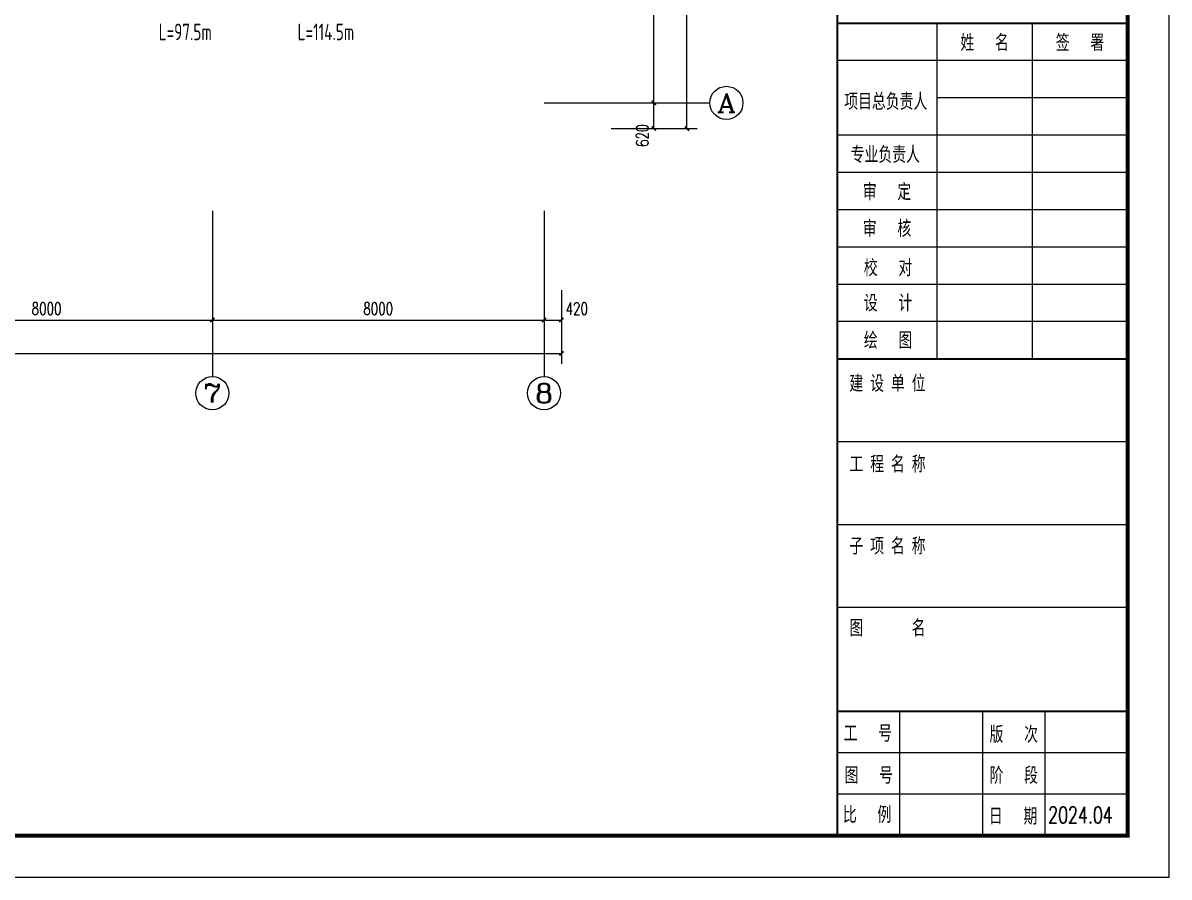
# Model space of a CAD drawing. Extents: x 2430460 to 2514560, y -608375 to -364775.
# Drawn here: x 2486912 to 2514560, y -424175 to -403568 of the extents above; entities that cross this region are included whole.
import ezdxf
from ezdxf.enums import TextEntityAlignment as Align

# ---------------------------------------------------------------- set-up
doc = ezdxf.new("R2018")
doc.units = 0
doc.header["$LTSCALE"] = 1000
doc.header["$MEASUREMENT"] = 0
for name, color, linetype in [('AXIS', 3, 'Continuous'), ('AXIS_TEXT', 7, 'Continuous'), ('PUB_DIM', 3, 'Continuous'), ('TK', 4, 'Continuous')]:
    doc.layers.add(name, color=color, linetype=linetype)
doc.styles.add('26#标准$0$TSSD_REIN', font='Tssdeng.shx', dxfattribs={"width": 0.7, "bigfont": 'tssdchn.shx'})
doc.styles.add('_TCH_AXIS', font='COMPLEX', dxfattribs={"bigfont": 'GBCBIG'})
doc.styles.add('_TCH_DIM_T3', font='SIMPLEX', dxfattribs={"width": 0.705882, "bigfont": 'GBCBIG'})
doc.styles.add('COMPLEX', font='COMPLEX')
doc.styles.add('HZTXT1', font='romans.shx', dxfattribs={"width": 0.7, "bigfont": 'GBHZFS.SHX'})
doc.styles.get("Standard").update_dxf_attribs({"font": 'gbenor.shx', "bigfont": 'gbcbig.shx'})
doc.styles.add('黑体', font='simhei.ttf')
doc.dimstyles.new('_TCH_ARCH&&100', dxfattribs={"dimtxt": 297.5, "dimasz": 100, "dimexe": 250, "dimexo": 300, "dimgap": 126.25, "dimtad": 1, "dimdec": 0, "dimzin": 0, "dimdsep": 46, "dimtxsty": '_TCH_DIM_T3', "dimblk": 'ARCHTICK', "dimcen": 0.09, "dimclrt": 7, "dimazin": 2, "dimtfac": 1, "dimtdec": 0, "dimtix": 1, "dimtmove": 2, "dimatfit": 3, "dimfxl": 30, "dimtolj": 1, "dimtzin": 0, "dimarcsym": 0})

# ---------------------------------------------------------------- blocks, each defined once
blk = doc.blocks.new('_ArchTick')
at = {"color": 0, "linetype": 'ByBlock', "const_width": 0.4}
blk.add_lwpolyline([(-0.5, -0.5), (0.5, 0.5)], dxfattribs=at)
blk = doc.blocks.new('*D143')
at = {"layer": 'Defpoints', "color": 0, "transparency": 16777216}
for p in [(-45219, -16333), (11621, -16333), (11621, -17376)]:
    blk.add_point(p, dxfattribs=at)
at = {"layer": 'PUB_DIM', "color": 0, "lineweight": -2, "transparency": 16777216}
for p, q in [((-45219, -16633), (-45219, -17626)), ((11621, -16633), (11621, -17626)), ((-45219, -17376), (11621, -17376))]:
    blk.add_line(p, q, dxfattribs=at)
at = {"layer": 'PUB_DIM', "color": 0, "lineweight": -2, "transparency": 16777216, "xscale": 100, "yscale": 100, "zscale": 100, "rotation": 180}
blk.add_blockref('_ArchTick', (-45219, -17376), dxfattribs=at)
at = {"layer": 'PUB_DIM', "color": 0, "lineweight": -2, "transparency": 16777216, "xscale": 100, "yscale": 100, "zscale": 100}
blk.add_blockref('_ArchTick', (11621, -17376), dxfattribs=at)
at = {"layer": 'PUB_DIM', "color": 7, "transparency": 16777216, "insert": (-16799, -17101), "char_height": 297.5, "attachment_point": 5, "style": '_TCH_DIM_T3'}
blk.add_mtext('\\A1;56840', dxfattribs=at)
blk = doc.blocks.new('*D150')
at = {"layer": 'Defpoints', "color": 0, "transparency": 16777216}
for p in [(-4799, -15552), (3201, -15552), (3201, -16569)]:
    blk.add_point(p, dxfattribs=at)
at = {"layer": 'PUB_DIM', "color": 0, "lineweight": -2, "transparency": 16777216}
for p, q in [((-4799, -15852), (-4799, -16819)), ((3201, -15852), (3201, -16819)), ((-4799, -16569), (3201, -16569))]:
    blk.add_line(p, q, dxfattribs=at)
at = {"layer": 'PUB_DIM', "color": 0, "lineweight": -2, "transparency": 16777216, "xscale": 100, "yscale": 100, "zscale": 100, "rotation": 180}
blk.add_blockref('_ArchTick', (-4799, -16569), dxfattribs=at)
at = {"layer": 'PUB_DIM', "color": 0, "lineweight": -2, "transparency": 16777216, "xscale": 100, "yscale": 100, "zscale": 100}
blk.add_blockref('_ArchTick', (3201, -16569), dxfattribs=at)
at = {"layer": 'PUB_DIM', "color": 7, "transparency": 16777216, "insert": (-799, -16294), "char_height": 297.5, "attachment_point": 5, "style": '_TCH_DIM_T3'}
blk.add_mtext('\\A1;8000', dxfattribs=at)
blk = doc.blocks.new('*D151')
at = {"layer": 'Defpoints', "color": 0, "transparency": 16777216}
for p in [(3201, -15552), (11201, -15552), (11201, -16569)]:
    blk.add_point(p, dxfattribs=at)
at = {"layer": 'PUB_DIM', "color": 0, "lineweight": -2, "transparency": 16777216}
for p, q in [((3201, -15852), (3201, -16819)), ((11201, -15852), (11201, -16819)), ((3201, -16569), (11201, -16569))]:
    blk.add_line(p, q, dxfattribs=at)
at = {"layer": 'PUB_DIM', "color": 0, "lineweight": -2, "transparency": 16777216, "xscale": 100, "yscale": 100, "zscale": 100, "rotation": 180}
blk.add_blockref('_ArchTick', (3201, -16569), dxfattribs=at)
at = {"layer": 'PUB_DIM', "color": 0, "lineweight": -2, "transparency": 16777216, "xscale": 100, "yscale": 100, "zscale": 100}
blk.add_blockref('_ArchTick', (11201, -16569), dxfattribs=at)
at = {"layer": 'PUB_DIM', "color": 7, "transparency": 16777216, "insert": (7201, -16294), "char_height": 297.5, "attachment_point": 5, "style": '_TCH_DIM_T3'}
blk.add_mtext('\\A1;8000', dxfattribs=at)
blk = doc.blocks.new('*D152')
at = {"layer": 'Defpoints', "color": 0, "transparency": 16777216}
for p in [(11201, -15552), (11621, -15552), (11621, -16569)]:
    blk.add_point(p, dxfattribs=at)
at = {"layer": 'PUB_DIM', "color": 0, "lineweight": -2, "transparency": 16777216}
for p, q in [((11201, -15852), (11201, -16819)), ((11621, -15852), (11621, -16819)), ((11201, -16569), (11621, -16569))]:
    blk.add_line(p, q, dxfattribs=at)
at = {"layer": 'PUB_DIM', "color": 0, "lineweight": -2, "transparency": 16777216, "xscale": 100, "yscale": 100, "zscale": 100, "rotation": 180}
blk.add_blockref('_ArchTick', (11201, -16569), dxfattribs=at)
at = {"layer": 'PUB_DIM', "color": 0, "lineweight": -2, "transparency": 16777216, "xscale": 100, "yscale": 100, "zscale": 100}
blk.add_blockref('_ArchTick', (11621, -16569), dxfattribs=at)
at = {"layer": 'PUB_DIM', "color": 7, "transparency": 16777216, "insert": (11991, -16294), "char_height": 297.5, "attachment_point": 5, "style": '_TCH_DIM_T3'}
blk.add_mtext('\\A1;420', dxfattribs=at)
blk = doc.blocks.new('*D161')
at = {"layer": 'Defpoints', "color": 0, "transparency": 16777216}
for p in [(13476, 19089), (14649, 19089), (13476, -11951)]:
    blk.add_point(p, dxfattribs=at)
at = {"layer": 'PUB_DIM', "color": 0, "lineweight": -2, "transparency": 16777216}
for p, q in [((13776, 19089), (14899, 19089)), ((14649, -11951), (14649, 19089)), ((13776, -11951), (14899, -11951))]:
    blk.add_line(p, q, dxfattribs=at)
at = {"layer": 'PUB_DIM', "color": 0, "lineweight": -2, "transparency": 16777216, "xscale": 100, "yscale": 100, "zscale": 100}
for p, rotation in [((14649, 19089), 90), ((14649, -11951), 270)]:
    blk.add_blockref('_ArchTick', p, dxfattribs=dict(at, rotation=rotation))
at = {"layer": 'PUB_DIM', "color": 7, "transparency": 16777216, "insert": (14374, 3569), "char_height": 297.5, "attachment_point": 5, "rotation": 90, "style": '_TCH_DIM_T3'}
blk.add_mtext('\\A1;31040', dxfattribs=at)
blk = doc.blocks.new('*D166')
at = {"layer": 'Defpoints', "color": 0, "transparency": 16777216}
for p in [(12517, -5331), (13849, -5331), (12517, -11331)]:
    blk.add_point(p, dxfattribs=at)
at = {"layer": 'PUB_DIM', "color": 0, "lineweight": -2, "transparency": 16777216}
for p, q in [((12817, -5331), (14099, -5331)), ((13849, -11331), (13849, -5331)), ((12817, -11331), (14099, -11331))]:
    blk.add_line(p, q, dxfattribs=at)
at = {"layer": 'PUB_DIM', "color": 0, "lineweight": -2, "transparency": 16777216, "xscale": 100, "yscale": 100, "zscale": 100}
for p, rotation in [((13849, -5331), 90), ((13849, -11331), 270)]:
    blk.add_blockref('_ArchTick', p, dxfattribs=dict(at, rotation=rotation))
at = {"layer": 'PUB_DIM', "color": 7, "transparency": 16777216, "insert": (13574, -8331), "char_height": 297.5, "attachment_point": 5, "rotation": 90, "style": '_TCH_DIM_T3'}
blk.add_mtext('\\A1;6000', dxfattribs=at)
blk = doc.blocks.new('*D167')
at = {"layer": 'Defpoints', "color": 0, "transparency": 16777216}
for p in [(12517, -11331), (13849, -11331), (12517, -11951)]:
    blk.add_point(p, dxfattribs=at)
at = {"layer": 'PUB_DIM', "color": 0, "lineweight": -2, "transparency": 16777216}
for p, q in [((12817, -11331), (14099, -11331)), ((13849, -11951), (13849, -11331)), ((12817, -11951), (14099, -11951))]:
    blk.add_line(p, q, dxfattribs=at)
at = {"layer": 'PUB_DIM', "color": 0, "lineweight": -2, "transparency": 16777216, "xscale": 100, "yscale": 100, "zscale": 100}
for p, rotation in [((13849, -11331), 90), ((13849, -11951), 270)]:
    blk.add_blockref('_ArchTick', p, dxfattribs=dict(at, rotation=rotation))
at = {"layer": 'PUB_DIM', "color": 7, "transparency": 16777216, "insert": (13574, -12121), "char_height": 297.5, "attachment_point": 5, "rotation": 90, "style": '_TCH_DIM_T3'}
blk.add_mtext('\\A1;620', dxfattribs=at)
blk = doc.blocks.new('*D254')
at = {"layer": 'Defpoints', "color": 0, "transparency": 16777216}
for p in [(-45219, -16333), (11621, -16333), (11621, -17376)]:
    blk.add_point(p, dxfattribs=at)
at = {"layer": 'PUB_DIM', "color": 0, "lineweight": -2, "transparency": 16777216}
for p, q in [((-45219, -16633), (-45219, -17626)), ((11621, -16633), (11621, -17626)), ((-45219, -17376), (11621, -17376))]:
    blk.add_line(p, q, dxfattribs=at)
at = {"layer": 'PUB_DIM', "color": 0, "lineweight": -2, "transparency": 16777216, "xscale": 100, "yscale": 100, "zscale": 100, "rotation": 180}
blk.add_blockref('_ArchTick', (-45219, -17376), dxfattribs=at)
at = {"layer": 'PUB_DIM', "color": 0, "lineweight": -2, "transparency": 16777216, "xscale": 100, "yscale": 100, "zscale": 100}
blk.add_blockref('_ArchTick', (11621, -17376), dxfattribs=at)
at = {"layer": 'PUB_DIM', "color": 7, "transparency": 16777216, "insert": (-16799, -17101), "char_height": 297.5, "attachment_point": 5, "style": '_TCH_DIM_T3'}
blk.add_mtext('\\A1;56840', dxfattribs=at)
blk = doc.blocks.new('*D261')
at = {"layer": 'Defpoints', "color": 0, "transparency": 16777216}
for p in [(-4799, -15552), (3201, -15552), (3201, -16569)]:
    blk.add_point(p, dxfattribs=at)
at = {"layer": 'PUB_DIM', "color": 0, "lineweight": -2, "transparency": 16777216}
for p, q in [((-4799, -15852), (-4799, -16819)), ((3201, -15852), (3201, -16819)), ((-4799, -16569), (3201, -16569))]:
    blk.add_line(p, q, dxfattribs=at)
at = {"layer": 'PUB_DIM', "color": 0, "lineweight": -2, "transparency": 16777216, "xscale": 100, "yscale": 100, "zscale": 100, "rotation": 180}
blk.add_blockref('_ArchTick', (-4799, -16569), dxfattribs=at)
at = {"layer": 'PUB_DIM', "color": 0, "lineweight": -2, "transparency": 16777216, "xscale": 100, "yscale": 100, "zscale": 100}
blk.add_blockref('_ArchTick', (3201, -16569), dxfattribs=at)
at = {"layer": 'PUB_DIM', "color": 7, "transparency": 16777216, "insert": (-799, -16294), "char_height": 297.5, "attachment_point": 5, "style": '_TCH_DIM_T3'}
blk.add_mtext('\\A1;8000', dxfattribs=at)
blk = doc.blocks.new('*D262')
at = {"layer": 'Defpoints', "color": 0, "transparency": 16777216}
for p in [(3201, -15552), (11201, -15552), (11201, -16569)]:
    blk.add_point(p, dxfattribs=at)
at = {"layer": 'PUB_DIM', "color": 0, "lineweight": -2, "transparency": 16777216}
for p, q in [((3201, -15852), (3201, -16819)), ((11201, -15852), (11201, -16819)), ((3201, -16569), (11201, -16569))]:
    blk.add_line(p, q, dxfattribs=at)
at = {"layer": 'PUB_DIM', "color": 0, "lineweight": -2, "transparency": 16777216, "xscale": 100, "yscale": 100, "zscale": 100, "rotation": 180}
blk.add_blockref('_ArchTick', (3201, -16569), dxfattribs=at)
at = {"layer": 'PUB_DIM', "color": 0, "lineweight": -2, "transparency": 16777216, "xscale": 100, "yscale": 100, "zscale": 100}
blk.add_blockref('_ArchTick', (11201, -16569), dxfattribs=at)
at = {"layer": 'PUB_DIM', "color": 7, "transparency": 16777216, "insert": (7201, -16294), "char_height": 297.5, "attachment_point": 5, "style": '_TCH_DIM_T3'}
blk.add_mtext('\\A1;8000', dxfattribs=at)
blk = doc.blocks.new('*D263')
at = {"layer": 'Defpoints', "color": 0, "transparency": 16777216}
for p in [(11201, -15552), (11621, -15552), (11621, -16569)]:
    blk.add_point(p, dxfattribs=at)
at = {"layer": 'PUB_DIM', "color": 0, "lineweight": -2, "transparency": 16777216}
for p, q in [((11201, -15852), (11201, -16819)), ((11621, -15852), (11621, -16819)), ((11201, -16569), (11621, -16569))]:
    blk.add_line(p, q, dxfattribs=at)
at = {"layer": 'PUB_DIM', "color": 0, "lineweight": -2, "transparency": 16777216, "xscale": 100, "yscale": 100, "zscale": 100, "rotation": 180}
blk.add_blockref('_ArchTick', (11201, -16569), dxfattribs=at)
at = {"layer": 'PUB_DIM', "color": 0, "lineweight": -2, "transparency": 16777216, "xscale": 100, "yscale": 100, "zscale": 100}
blk.add_blockref('_ArchTick', (11621, -16569), dxfattribs=at)
at = {"layer": 'PUB_DIM', "color": 7, "transparency": 16777216, "insert": (11991, -16294), "char_height": 297.5, "attachment_point": 5, "style": '_TCH_DIM_T3'}
blk.add_mtext('\\A1;420', dxfattribs=at)
blk = doc.blocks.new('*D272')
at = {"layer": 'Defpoints', "color": 0, "transparency": 16777216}
for p in [(13476, 19089), (14649, 19089), (13476, -11951)]:
    blk.add_point(p, dxfattribs=at)
at = {"layer": 'PUB_DIM', "color": 0, "lineweight": -2, "transparency": 16777216}
for p, q in [((13776, 19089), (14899, 19089)), ((14649, -11951), (14649, 19089)), ((13776, -11951), (14899, -11951))]:
    blk.add_line(p, q, dxfattribs=at)
at = {"layer": 'PUB_DIM', "color": 0, "lineweight": -2, "transparency": 16777216, "xscale": 100, "yscale": 100, "zscale": 100}
for p, rotation in [((14649, 19089), 90), ((14649, -11951), 270)]:
    blk.add_blockref('_ArchTick', p, dxfattribs=dict(at, rotation=rotation))
at = {"layer": 'PUB_DIM', "color": 7, "transparency": 16777216, "insert": (14374, 3569), "char_height": 297.5, "attachment_point": 5, "rotation": 90, "style": '_TCH_DIM_T3'}
blk.add_mtext('\\A1;31040', dxfattribs=at)
blk = doc.blocks.new('*D277')
at = {"layer": 'Defpoints', "color": 0, "transparency": 16777216}
for p in [(12517, -5331), (13849, -5331), (12517, -11331)]:
    blk.add_point(p, dxfattribs=at)
at = {"layer": 'PUB_DIM', "color": 0, "lineweight": -2, "transparency": 16777216}
for p, q in [((12817, -5331), (14099, -5331)), ((13849, -11331), (13849, -5331)), ((12817, -11331), (14099, -11331))]:
    blk.add_line(p, q, dxfattribs=at)
at = {"layer": 'PUB_DIM', "color": 0, "lineweight": -2, "transparency": 16777216, "xscale": 100, "yscale": 100, "zscale": 100}
for p, rotation in [((13849, -5331), 90), ((13849, -11331), 270)]:
    blk.add_blockref('_ArchTick', p, dxfattribs=dict(at, rotation=rotation))
at = {"layer": 'PUB_DIM', "color": 7, "transparency": 16777216, "insert": (13574, -8331), "char_height": 297.5, "attachment_point": 5, "rotation": 90, "style": '_TCH_DIM_T3'}
blk.add_mtext('\\A1;6000', dxfattribs=at)
blk = doc.blocks.new('*D278')
at = {"layer": 'Defpoints', "color": 0, "transparency": 16777216}
for p in [(12517, -11331), (13849, -11331), (12517, -11951)]:
    blk.add_point(p, dxfattribs=at)
at = {"layer": 'PUB_DIM', "color": 0, "lineweight": -2, "transparency": 16777216}
for p, q in [((12817, -11331), (14099, -11331)), ((13849, -11951), (13849, -11331)), ((12817, -11951), (14099, -11951))]:
    blk.add_line(p, q, dxfattribs=at)
at = {"layer": 'PUB_DIM', "color": 0, "lineweight": -2, "transparency": 16777216, "xscale": 100, "yscale": 100, "zscale": 100}
for p, rotation in [((13849, -11331), 90), ((13849, -11951), 270)]:
    blk.add_blockref('_ArchTick', p, dxfattribs=dict(at, rotation=rotation))
at = {"layer": 'PUB_DIM', "color": 7, "transparency": 16777216, "insert": (13574, -12121), "char_height": 297.5, "attachment_point": 5, "rotation": 90, "style": '_TCH_DIM_T3'}
blk.add_mtext('\\A1;620', dxfattribs=at)
blk = doc.blocks.new('*D365')
at = {"layer": 'Defpoints', "color": 0, "transparency": 16777216}
for p in [(-45219, -16333), (11621, -16333), (11621, -17376)]:
    blk.add_point(p, dxfattribs=at)
at = {"layer": 'PUB_DIM', "color": 0, "lineweight": -2, "transparency": 16777216}
for p, q in [((-45219, -16633), (-45219, -17626)), ((11621, -16633), (11621, -17626)), ((-45219, -17376), (11621, -17376))]:
    blk.add_line(p, q, dxfattribs=at)
at = {"layer": 'PUB_DIM', "color": 0, "lineweight": -2, "transparency": 16777216, "xscale": 100, "yscale": 100, "zscale": 100, "rotation": 180}
blk.add_blockref('_ArchTick', (-45219, -17376), dxfattribs=at)
at = {"layer": 'PUB_DIM', "color": 0, "lineweight": -2, "transparency": 16777216, "xscale": 100, "yscale": 100, "zscale": 100}
blk.add_blockref('_ArchTick', (11621, -17376), dxfattribs=at)
at = {"layer": 'PUB_DIM', "color": 7, "transparency": 16777216, "insert": (-16799, -17101), "char_height": 297.5, "attachment_point": 5, "style": '_TCH_DIM_T3'}
blk.add_mtext('\\A1;56840', dxfattribs=at)
blk = doc.blocks.new('*D372')
at = {"layer": 'Defpoints', "color": 0, "transparency": 16777216}
for p in [(-4799, -15552), (3201, -15552), (3201, -16569)]:
    blk.add_point(p, dxfattribs=at)
at = {"layer": 'PUB_DIM', "color": 0, "lineweight": -2, "transparency": 16777216}
for p, q in [((-4799, -15852), (-4799, -16819)), ((3201, -15852), (3201, -16819)), ((-4799, -16569), (3201, -16569))]:
    blk.add_line(p, q, dxfattribs=at)
at = {"layer": 'PUB_DIM', "color": 0, "lineweight": -2, "transparency": 16777216, "xscale": 100, "yscale": 100, "zscale": 100, "rotation": 180}
blk.add_blockref('_ArchTick', (-4799, -16569), dxfattribs=at)
at = {"layer": 'PUB_DIM', "color": 0, "lineweight": -2, "transparency": 16777216, "xscale": 100, "yscale": 100, "zscale": 100}
blk.add_blockref('_ArchTick', (3201, -16569), dxfattribs=at)
at = {"layer": 'PUB_DIM', "color": 7, "transparency": 16777216, "insert": (-799, -16294), "char_height": 297.5, "attachment_point": 5, "style": '_TCH_DIM_T3'}
blk.add_mtext('\\A1;8000', dxfattribs=at)
blk = doc.blocks.new('*D373')
at = {"layer": 'Defpoints', "color": 0, "transparency": 16777216}
for p in [(3201, -15552), (11201, -15552), (11201, -16569)]:
    blk.add_point(p, dxfattribs=at)
at = {"layer": 'PUB_DIM', "color": 0, "lineweight": -2, "transparency": 16777216}
for p, q in [((3201, -15852), (3201, -16819)), ((11201, -15852), (11201, -16819)), ((3201, -16569), (11201, -16569))]:
    blk.add_line(p, q, dxfattribs=at)
at = {"layer": 'PUB_DIM', "color": 0, "lineweight": -2, "transparency": 16777216, "xscale": 100, "yscale": 100, "zscale": 100, "rotation": 180}
blk.add_blockref('_ArchTick', (3201, -16569), dxfattribs=at)
at = {"layer": 'PUB_DIM', "color": 0, "lineweight": -2, "transparency": 16777216, "xscale": 100, "yscale": 100, "zscale": 100}
blk.add_blockref('_ArchTick', (11201, -16569), dxfattribs=at)
at = {"layer": 'PUB_DIM', "color": 7, "transparency": 16777216, "insert": (7201, -16294), "char_height": 297.5, "attachment_point": 5, "style": '_TCH_DIM_T3'}
blk.add_mtext('\\A1;8000', dxfattribs=at)
blk = doc.blocks.new('*D374')
at = {"layer": 'Defpoints', "color": 0, "transparency": 16777216}
for p in [(11201, -15552), (11621, -15552), (11621, -16569)]:
    blk.add_point(p, dxfattribs=at)
at = {"layer": 'PUB_DIM', "color": 0, "lineweight": -2, "transparency": 16777216}
for p, q in [((11201, -15852), (11201, -16819)), ((11621, -15852), (11621, -16819)), ((11201, -16569), (11621, -16569))]:
    blk.add_line(p, q, dxfattribs=at)
at = {"layer": 'PUB_DIM', "color": 0, "lineweight": -2, "transparency": 16777216, "xscale": 100, "yscale": 100, "zscale": 100, "rotation": 180}
blk.add_blockref('_ArchTick', (11201, -16569), dxfattribs=at)
at = {"layer": 'PUB_DIM', "color": 0, "lineweight": -2, "transparency": 16777216, "xscale": 100, "yscale": 100, "zscale": 100}
blk.add_blockref('_ArchTick', (11621, -16569), dxfattribs=at)
at = {"layer": 'PUB_DIM', "color": 7, "transparency": 16777216, "insert": (11991, -16294), "char_height": 297.5, "attachment_point": 5, "style": '_TCH_DIM_T3'}
blk.add_mtext('\\A1;420', dxfattribs=at)
blk = doc.blocks.new('*D383')
at = {"layer": 'Defpoints', "color": 0, "transparency": 16777216}
for p in [(13476, 19089), (14649, 19089), (13476, -11951)]:
    blk.add_point(p, dxfattribs=at)
at = {"layer": 'PUB_DIM', "color": 0, "lineweight": -2, "transparency": 16777216}
for p, q in [((13776, 19089), (14899, 19089)), ((14649, -11951), (14649, 19089)), ((13776, -11951), (14899, -11951))]:
    blk.add_line(p, q, dxfattribs=at)
at = {"layer": 'PUB_DIM', "color": 0, "lineweight": -2, "transparency": 16777216, "xscale": 100, "yscale": 100, "zscale": 100}
for p, rotation in [((14649, 19089), 90), ((14649, -11951), 270)]:
    blk.add_blockref('_ArchTick', p, dxfattribs=dict(at, rotation=rotation))
at = {"layer": 'PUB_DIM', "color": 7, "transparency": 16777216, "insert": (14374, 3569), "char_height": 297.5, "attachment_point": 5, "rotation": 90, "style": '_TCH_DIM_T3'}
blk.add_mtext('\\A1;31040', dxfattribs=at)
blk = doc.blocks.new('*D388')
at = {"layer": 'Defpoints', "color": 0, "transparency": 16777216}
for p in [(12517, -5331), (13849, -5331), (12517, -11331)]:
    blk.add_point(p, dxfattribs=at)
at = {"layer": 'PUB_DIM', "color": 0, "lineweight": -2, "transparency": 16777216}
for p, q in [((12817, -5331), (14099, -5331)), ((13849, -11331), (13849, -5331)), ((12817, -11331), (14099, -11331))]:
    blk.add_line(p, q, dxfattribs=at)
at = {"layer": 'PUB_DIM', "color": 0, "lineweight": -2, "transparency": 16777216, "xscale": 100, "yscale": 100, "zscale": 100}
for p, rotation in [((13849, -5331), 90), ((13849, -11331), 270)]:
    blk.add_blockref('_ArchTick', p, dxfattribs=dict(at, rotation=rotation))
at = {"layer": 'PUB_DIM', "color": 7, "transparency": 16777216, "insert": (13574, -8331), "char_height": 297.5, "attachment_point": 5, "rotation": 90, "style": '_TCH_DIM_T3'}
blk.add_mtext('\\A1;6000', dxfattribs=at)
blk = doc.blocks.new('*D389')
at = {"layer": 'Defpoints', "color": 0, "transparency": 16777216}
for p in [(12517, -11331), (13849, -11331), (12517, -11951)]:
    blk.add_point(p, dxfattribs=at)
at = {"layer": 'PUB_DIM', "color": 0, "lineweight": -2, "transparency": 16777216}
for p, q in [((12817, -11331), (14099, -11331)), ((13849, -11951), (13849, -11331)), ((12817, -11951), (14099, -11951))]:
    blk.add_line(p, q, dxfattribs=at)
at = {"layer": 'PUB_DIM', "color": 0, "lineweight": -2, "transparency": 16777216, "xscale": 100, "yscale": 100, "zscale": 100}
for p, rotation in [((13849, -11331), 90), ((13849, -11951), 270)]:
    blk.add_blockref('_ArchTick', p, dxfattribs=dict(at, rotation=rotation))
at = {"layer": 'PUB_DIM', "color": 7, "transparency": 16777216, "insert": (13574, -12121), "char_height": 297.5, "attachment_point": 5, "rotation": 90, "style": '_TCH_DIM_T3'}
blk.add_mtext('\\A1;620', dxfattribs=at)
blk = doc.blocks.new('_AXISO')
blk.add_circle((0, 0), 0.5)
at = {"layer": 'AXIS_TEXT', "style": 'COMPLEX', "width": 1.041667}
blk.add_attdef('A', text='', height=0.56, dxfattribs=at).set_placement((-0.25, -0.28), (0.25, -0.28), align=Align.FIT)
blk = doc.blocks.new('*D402')
at = {"layer": 'Defpoints', "color": 0, "transparency": 16777216}
for p in [(-45219, -16333), (11621, -16333), (11621, -17376)]:
    blk.add_point(p, dxfattribs=at)
at = {"layer": 'PUB_DIM', "color": 0, "lineweight": -2, "transparency": 16777216}
for p, q in [((-45219, -16633), (-45219, -17626)), ((11621, -16633), (11621, -17626)), ((-45219, -17376), (11621, -17376))]:
    blk.add_line(p, q, dxfattribs=at)
at = {"layer": 'PUB_DIM', "color": 0, "lineweight": -2, "transparency": 16777216, "xscale": 100, "yscale": 100, "zscale": 100, "rotation": 180}
blk.add_blockref('_ArchTick', (-45219, -17376), dxfattribs=at)
at = {"layer": 'PUB_DIM', "color": 0, "lineweight": -2, "transparency": 16777216, "xscale": 100, "yscale": 100, "zscale": 100}
blk.add_blockref('_ArchTick', (11621, -17376), dxfattribs=at)
at = {"layer": 'PUB_DIM', "color": 7, "transparency": 16777216, "insert": (-16799, -17101), "char_height": 297.5, "attachment_point": 5, "style": '_TCH_DIM_T3'}
blk.add_mtext('\\A1;56840', dxfattribs=at)
blk = doc.blocks.new('*D409')
at = {"layer": 'Defpoints', "color": 0, "transparency": 16777216}
for p in [(-4799, -15552), (3201, -15552), (3201, -16569)]:
    blk.add_point(p, dxfattribs=at)
at = {"layer": 'PUB_DIM', "color": 0, "lineweight": -2, "transparency": 16777216}
for p, q in [((-4799, -15852), (-4799, -16819)), ((3201, -15852), (3201, -16819)), ((-4799, -16569), (3201, -16569))]:
    blk.add_line(p, q, dxfattribs=at)
at = {"layer": 'PUB_DIM', "color": 0, "lineweight": -2, "transparency": 16777216, "xscale": 100, "yscale": 100, "zscale": 100, "rotation": 180}
blk.add_blockref('_ArchTick', (-4799, -16569), dxfattribs=at)
at = {"layer": 'PUB_DIM', "color": 0, "lineweight": -2, "transparency": 16777216, "xscale": 100, "yscale": 100, "zscale": 100}
blk.add_blockref('_ArchTick', (3201, -16569), dxfattribs=at)
at = {"layer": 'PUB_DIM', "color": 7, "transparency": 16777216, "insert": (-799, -16294), "char_height": 297.5, "attachment_point": 5, "style": '_TCH_DIM_T3'}
blk.add_mtext('\\A1;8000', dxfattribs=at)
blk = doc.blocks.new('*D410')
at = {"layer": 'Defpoints', "color": 0, "transparency": 16777216}
for p in [(3201, -15552), (11201, -15552), (11201, -16569)]:
    blk.add_point(p, dxfattribs=at)
at = {"layer": 'PUB_DIM', "color": 0, "lineweight": -2, "transparency": 16777216}
for p, q in [((3201, -15852), (3201, -16819)), ((11201, -15852), (11201, -16819)), ((3201, -16569), (11201, -16569))]:
    blk.add_line(p, q, dxfattribs=at)
at = {"layer": 'PUB_DIM', "color": 0, "lineweight": -2, "transparency": 16777216, "xscale": 100, "yscale": 100, "zscale": 100, "rotation": 180}
blk.add_blockref('_ArchTick', (3201, -16569), dxfattribs=at)
at = {"layer": 'PUB_DIM', "color": 0, "lineweight": -2, "transparency": 16777216, "xscale": 100, "yscale": 100, "zscale": 100}
blk.add_blockref('_ArchTick', (11201, -16569), dxfattribs=at)
at = {"layer": 'PUB_DIM', "color": 7, "transparency": 16777216, "insert": (7201, -16294), "char_height": 297.5, "attachment_point": 5, "style": '_TCH_DIM_T3'}
blk.add_mtext('\\A1;8000', dxfattribs=at)
blk = doc.blocks.new('*D411')
at = {"layer": 'Defpoints', "color": 0, "transparency": 16777216}
for p in [(11201, -15552), (11621, -15552), (11621, -16569)]:
    blk.add_point(p, dxfattribs=at)
at = {"layer": 'PUB_DIM', "color": 0, "lineweight": -2, "transparency": 16777216}
for p, q in [((11201, -15852), (11201, -16819)), ((11621, -15852), (11621, -16819)), ((11201, -16569), (11621, -16569))]:
    blk.add_line(p, q, dxfattribs=at)
at = {"layer": 'PUB_DIM', "color": 0, "lineweight": -2, "transparency": 16777216, "xscale": 100, "yscale": 100, "zscale": 100, "rotation": 180}
blk.add_blockref('_ArchTick', (11201, -16569), dxfattribs=at)
at = {"layer": 'PUB_DIM', "color": 0, "lineweight": -2, "transparency": 16777216, "xscale": 100, "yscale": 100, "zscale": 100}
blk.add_blockref('_ArchTick', (11621, -16569), dxfattribs=at)
at = {"layer": 'PUB_DIM', "color": 7, "transparency": 16777216, "insert": (11991, -16294), "char_height": 297.5, "attachment_point": 5, "style": '_TCH_DIM_T3'}
blk.add_mtext('\\A1;420', dxfattribs=at)
blk = doc.blocks.new('*D420')
at = {"layer": 'Defpoints', "color": 0, "transparency": 16777216}
for p in [(13476, 19089), (14649, 19089), (13476, -11951)]:
    blk.add_point(p, dxfattribs=at)
at = {"layer": 'PUB_DIM', "color": 0, "lineweight": -2, "transparency": 16777216}
for p, q in [((13776, 19089), (14899, 19089)), ((14649, -11951), (14649, 19089)), ((13776, -11951), (14899, -11951))]:
    blk.add_line(p, q, dxfattribs=at)
at = {"layer": 'PUB_DIM', "color": 0, "lineweight": -2, "transparency": 16777216, "xscale": 100, "yscale": 100, "zscale": 100}
for p, rotation in [((14649, 19089), 90), ((14649, -11951), 270)]:
    blk.add_blockref('_ArchTick', p, dxfattribs=dict(at, rotation=rotation))
at = {"layer": 'PUB_DIM', "color": 7, "transparency": 16777216, "insert": (14374, 3569), "char_height": 297.5, "attachment_point": 5, "rotation": 90, "style": '_TCH_DIM_T3'}
blk.add_mtext('\\A1;31040', dxfattribs=at)
blk = doc.blocks.new('*D425')
at = {"layer": 'Defpoints', "color": 0, "transparency": 16777216}
for p in [(12517, -5331), (13849, -5331), (12517, -11331)]:
    blk.add_point(p, dxfattribs=at)
at = {"layer": 'PUB_DIM', "color": 0, "lineweight": -2, "transparency": 16777216}
for p, q in [((12817, -5331), (14099, -5331)), ((13849, -11331), (13849, -5331)), ((12817, -11331), (14099, -11331))]:
    blk.add_line(p, q, dxfattribs=at)
at = {"layer": 'PUB_DIM', "color": 0, "lineweight": -2, "transparency": 16777216, "xscale": 100, "yscale": 100, "zscale": 100}
for p, rotation in [((13849, -5331), 90), ((13849, -11331), 270)]:
    blk.add_blockref('_ArchTick', p, dxfattribs=dict(at, rotation=rotation))
at = {"layer": 'PUB_DIM', "color": 7, "transparency": 16777216, "insert": (13574, -8331), "char_height": 297.5, "attachment_point": 5, "rotation": 90, "style": '_TCH_DIM_T3'}
blk.add_mtext('\\A1;6000', dxfattribs=at)
blk = doc.blocks.new('*D426')
at = {"layer": 'Defpoints', "color": 0, "transparency": 16777216}
for p in [(12517, -11331), (13849, -11331), (12517, -11951)]:
    blk.add_point(p, dxfattribs=at)
at = {"layer": 'PUB_DIM', "color": 0, "lineweight": -2, "transparency": 16777216}
for p, q in [((12817, -11331), (14099, -11331)), ((13849, -11951), (13849, -11331)), ((12817, -11951), (14099, -11951))]:
    blk.add_line(p, q, dxfattribs=at)
at = {"layer": 'PUB_DIM', "color": 0, "lineweight": -2, "transparency": 16777216, "xscale": 100, "yscale": 100, "zscale": 100}
for p, rotation in [((13849, -11331), 90), ((13849, -11951), 270)]:
    blk.add_blockref('_ArchTick', p, dxfattribs=dict(at, rotation=rotation))
at = {"layer": 'PUB_DIM', "color": 7, "transparency": 16777216, "insert": (13574, -12121), "char_height": 297.5, "attachment_point": 5, "rotation": 90, "style": '_TCH_DIM_T3'}
blk.add_mtext('\\A1;620', dxfattribs=at)
blk = doc.blocks.new('*U544')
at = {"color": 3}
blk.add_lwpolyline([(-84100, 0), (0, 0), (0, 59400), (-84100, 59400)], close=True, dxfattribs=at)
at = {"color": 3, "const_width": 100}
blk.add_lwpolyline([(-81600, 1000), (-1000, 1000), (-1000, 58400), (-81600, 58400)], close=True, dxfattribs=at)
at = {"layer": 'TK', "color": 2}
for p, q in [((-5600, 20600), (-5600, 12500)), ((-3300, 20600), (-3300, 12500)), ((-1000, 19700), (-8000, 19700)), ((-1000, 18800), (-5600, 18800)), ((-1000, 17900), (-8000, 17900)), ((-1000, 17000), (-8000, 17000)), ((-1000, 16100), (-8000, 16100)), ((-1000, 15200), (-8000, 15200)), ((-1000, 14300), (-8000, 14300)), ((-1000, 13400), (-8000, 13400)), ((-1000, 12500), (-8000, 12500)), ((-1000, 10500), (-8000, 10500)), ((-1000, 8500), (-8000, 8500)), ((-1000, 6500), (-8000, 6500)), ((-1000, 4000), (-8000, 4000)), ((-6500, 4000), (-6500, 1000)), ((-4500, 4000), (-4500, 1000)), ((-3000, 4000), (-3000, 1000)), ((-1000, 3000), (-8000, 3000)), ((-1000, 2000), (-8000, 2000))]:
    blk.add_line(p, q, dxfattribs=at)
at = {"layer": 'TK', "color": 2, "const_width": 50, "flags": 128}
for points in [[(-8000, 41000), (-8000, 1000)], [(-1000, 20600), (-8000, 20600)], [(-1000, 12500), (-8000, 12500)], [(-1000, 4000), (-8000, 4000)]]:
    blk.add_lwpolyline(points, dxfattribs=at)
at = {"layer": 'TK', "color": 2, "ltscale": 0.6, "style": '黑体', "width": 0.7}
for s, p in [('姓   名', (-4450, 20150)), ('签   署', (-2150, 20150))]:
    blk.add_text(s, height=350, dxfattribs=at).set_placement(p, align=Align.MIDDLE)
for s, p in [('项目总负责人', (-7837, 18547)), ('专业负责人', (-7681, 17267)), ('审   定', (-7388, 16367)), ('审   核', (-7388, 15481)), ('校   对', (-7363, 14533)), ('设   计', (-7363, 13685)), ('绘   图', (-7363, 12785)), ('建 设 单 位', (-7711, 11745)), ('工 程 名 称', (-7711, 9798)), ('子 项 名 称', (-7711, 7822)), ('图       名', (-7711, 5845)), ('工   号', (-7850, 3303)), ('版   次', (-4331, 3278)), ('图   号', (-7827, 2289)), ('阶   段', (-4331, 2289)), ('比   例', (-7868, 1342)), ('日   期', (-4346, 1303))]:
    blk.add_text(s, height=350, dxfattribs=at).set_placement(p)
at = {"layer": 'TK', "color": 4, "style": 'HZTXT1'}
for tag, height, width, p in [('项目负责1', 400, 0.6, (-4500, 19196)), ('项目负责2', 400, 0.6, (-4500, 18296)), ('专责', 400, 0.6, (-4500, 17396)), ('审定', 400, 0.6, (-4500, 16496)), ('审核', 400, 0.6, (-4500, 15596)), ('校对', 400, 0.6, (-4500, 14696)), ('设计', 400, 0.6, (-4500, 13796)), ('绘图', 400, 0.6, (-4500, 12896)), ('建设单位', 450, 0.6, (-4500, 11050)), ('工号', 400, 0.5, (-5501, 3507)), ('版次', 400, 0.7, (-2138, 3498)), ('阶段', 400, 0.7, (-2138, 2498)), ('比例', 400, 0.7, (-5491, 1513)), ('日期', 400, 0.7, (-2138, 1498))]:
    blk.add_attdef(tag, text='', height=height, dxfattribs=dict(at, width=width)).set_placement(p, align=Align.MIDDLE)
at = {"layer": 'TK', "color": 1, "lineweight": -3, "style": 'HZTXT1', "width": 0.6}
blk.add_attdef('工程名称', text='', height=450, dxfattribs=at).set_placement((-4500, 9050), align=Align.MIDDLE)
at = {"layer": 'TK', "color": 4, "lineweight": -3, "style": 'HZTXT1', "width": 0.6}
blk.add_attdef('子项名称', text='', height=450, dxfattribs=at).set_placement((-4500, 7050), align=Align.MIDDLE)
at = {"layer": 'TK', "color": 1, "lineweight": -3, "width": 0.6, "flags": 104}
blk.add_attdef('图名', text='', height=400, dxfattribs=at).set_placement((-4558, 4958), align=Align.MIDDLE_CENTER)
at = {"layer": 'TK', "color": 1, "style": 'HZTXT1', "width": 0.7}
blk.add_attdef('图号', text='', height=400, dxfattribs=at).set_placement((-5491, 2513), align=Align.MIDDLE)
blk = doc.blocks.new('A$C7281566F')
at = {"layer": 'AXIS'}
for p, q in [((11200.5, -11330.6), (15200.5, -11330.6)), ((3200.5, -13934.5), (3200.5, -17934.5)), ((11200.5, -13934.5), (11200.5, -17934.5))]:
    blk.add_line(p, q, dxfattribs=at)
ref = blk.add_blockref('_AXISO', (15600.5, -11330.6), dxfattribs=dict(at, xscale=800, yscale=800, zscale=800))
ref.add_attrib('A', 'A', dxfattribs={"layer": 'AXIS_TEXT', "height": 452.5, "style": '_TCH_AXIS', "width": 1.166667}).set_placement((15374.3, -11556.9), (15826.8, -11556.9), align=Align.FIT)
ref = blk.add_blockref('_AXISO', (3200.5, -18334.5), dxfattribs=dict(at, xscale=800, yscale=800, zscale=800))
ref.add_attrib('A', '7', dxfattribs={"layer": 'AXIS_TEXT', "height": 452.5, "style": '_TCH_AXIS', "width": 1.5}).set_placement((2974.3, -18560.8), (3426.8, -18560.8), align=Align.FIT)
ref = blk.add_blockref('_AXISO', (11200.5, -18334.5), dxfattribs=dict(at, xscale=800, yscale=800, zscale=800))
ref.add_attrib('A', '8', dxfattribs={"layer": 'AXIS_TEXT', "height": 452.5, "style": '_TCH_AXIS', "width": 1.5}).set_placement((10974.3, -18560.8), (11426.8, -18560.8), align=Align.FIT)
at = {"layer": 'PUB_DIM'}
for p1, p2, distance, picture, middle in [((13476.5, -11950.6), (13476.5, 19089.4), -1172.6, '*D161', (14374.1, 3569.4)), ((13476.5, -11950.6), (13476.5, 19089.4), -1172.6, '*D272', (14374.1, 3569.4)), ((13476.5, -11950.6), (13476.5, 19089.4), -1172.6, '*D383', (14374.1, 3569.4)), ((13476.5, -11950.6), (13476.5, 19089.4), -1172.6, '*D420', (14374.1, 3569.4)), ((12517.1, -11330.6), (12517.1, -5330.6), -1332.2, '*D166', (13574.3, -8330.6)), ((12517.1, -11330.6), (12517.1, -5330.6), -1332.2, '*D277', (13574.3, -8330.6)), ((12517.1, -11330.6), (12517.1, -5330.6), -1332.2, '*D388', (13574.3, -8330.6)), ((12517.1, -11330.6), (12517.1, -5330.6), -1332.2, '*D425', (13574.3, -8330.6)), ((-4799.5, -15552.1), (3200.5, -15552.1), -1017, '*D150', (-799.5, -16294.1)), ((-4799.5, -15552.1), (3200.5, -15552.1), -1017, '*D261', (-799.5, -16294.1)), ((-4799.5, -15552.1), (3200.5, -15552.1), -1017, '*D372', (-799.5, -16294.1)), ((-4799.5, -15552.1), (3200.5, -15552.1), -1017, '*D409', (-799.5, -16294.1)), ((3200.5, -15552.1), (11200.5, -15552.1), -1017, '*D151', (7200.5, -16294.1)), ((3200.5, -15552.1), (11200.5, -15552.1), -1017, '*D262', (7200.5, -16294.1)), ((3200.5, -15552.1), (11200.5, -15552.1), -1017, '*D373', (7200.5, -16294.1)), ((3200.5, -15552.1), (11200.5, -15552.1), -1017, '*D410', (7200.5, -16294.1)), ((-45219.5, -16333.4), (11620.5, -16333.4), -1042.6, '*D143', (-16799.5, -17101)), ((-45219.5, -16333.4), (11620.5, -16333.4), -1042.6, '*D254', (-16799.5, -17101)), ((-45219.5, -16333.4), (11620.5, -16333.4), -1042.6, '*D365', (-16799.5, -17101)), ((-45219.5, -16333.4), (11620.5, -16333.4), -1042.6, '*D402', (-16799.5, -17101))]:
    dim = blk.add_aligned_dim(p1=p1, p2=p2, distance=distance, dimstyle='_TCH_ARCH&&100', dxfattribs=at)
    dim.commit()
    dim.dimension.update_dxf_attribs({"geometry": picture, "text_midpoint": middle})
for base, p1, p2, angle, picture, middle in [((13849.3, -11330.6), (12517.1, -11950.6), (12517.1, -11330.6), 90, '*D167', (13574.3, -12120.6)), ((13849.3, -11330.6), (12517.1, -11950.6), (12517.1, -11330.6), 90, '*D278', (13574.3, -12120.6)), ((13849.3, -11330.6), (12517.1, -11950.6), (12517.1, -11330.6), 90, '*D389', (13574.3, -12120.6)), ((13849.3, -11330.6), (12517.1, -11950.6), (12517.1, -11330.6), 90, '*D426', (13574.3, -12120.6)), ((11620.5, -16569.1), (11200.5, -15552.1), (11620.5, -15552.1), 0, '*D152', (11990.5, -16294.1)), ((11620.5, -16569.1), (11200.5, -15552.1), (11620.5, -15552.1), 0, '*D263', (11990.5, -16294.1)), ((11620.5, -16569.1), (11200.5, -15552.1), (11620.5, -15552.1), 0, '*D374', (11990.5, -16294.1)), ((11620.5, -16569.1), (11200.5, -15552.1), (11620.5, -15552.1), 0, '*D411', (11990.5, -16294.1))]:
    dim = blk.add_linear_dim(base=base, p1=p1, p2=p2, angle=angle, dimstyle='_TCH_ARCH&&100', dxfattribs=at)
    dim.commit()
    dim.dimension.update_dxf_attribs({"geometry": picture, "text_midpoint": middle, "dimtype": 129})

msp = doc.modelspace()

# ---------------------------------------------------------------- block references
ref = msp.add_blockref('*U544', (2514560.4, -424174.9))
ref.add_attrib('日期', '2024.04', dxfattribs={"layer": 'TK', "color": 4, "height": 400, "style": 'HZTXT1', "width": 0.7}).set_placement((2512422.3, -422676.5), align=Align.MIDDLE)
lines = msp.add_mtext('\\W0.6000;', dxfattribs={"layer": 'TK', "color": 1, "lineweight": -3, "insert": (2510001.9, -419217.2), "char_height": 2.5, "attachment_point": 1})
ref.add_attrib('图名', '', (2510001.9, -419217.2), dxfattribs={"flags": 104}).embed_mtext(lines)
msp.add_blockref('A$C7281566F', (2488281.5, -394167.1))

# ---------------------------------------------------------------- texts
at = {"char_height": 400, "width": 1509.222, "attachment_point": 7, "style": '26#标准$0$TSSD_REIN'}
for s, insert in [('L=97.5m', (2490186.1, -403984.6)), ('L=97.5m', (2490186.1, -403984.6)), ('L=114.5m', (2493537.7, -403984.6)), ('L=114.5m', (2493537.7, -403984.6))]:
    msp.add_mtext(s, dxfattribs=dict(at, insert=insert))

doc.saveas('drawing.dxf')
